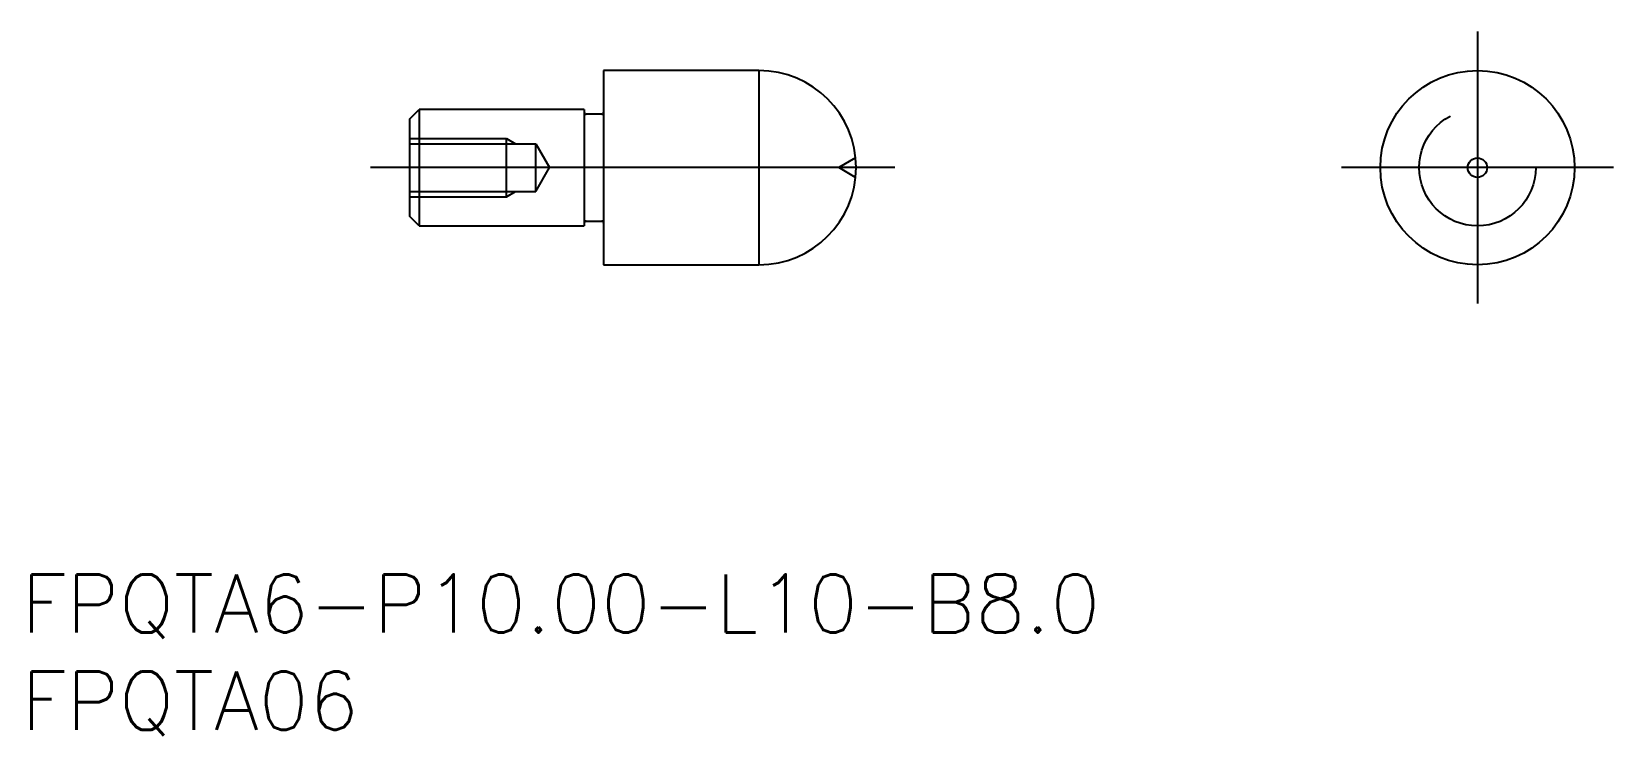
# Model space of a CAD drawing. Extents: x -74.5 to 7, y -29.2 to 7.
import ezdxf

# ---------------------------------------------------------------- set-up
doc = ezdxf.new("R2010")
doc.units = 0
doc.linetypes.add('CENTER', pattern=[50.8, 31.75, -6.35, 6.35, -6.35])
doc.linetypes.add('DASHED', pattern=[19.05, 12.7, -6.35])
doc.layers.get('0').update_dxf_attribs({"linetype": 'CONTINUOUS'})
doc.layers.add('CENTER', color=1, linetype='CENTER')
doc.styles.get("Standard").update_dxf_attribs({"font": 'txt.shx', "height": 3, "bigfont": 'bigfont.shx'})

msp = doc.modelspace()

# ---------------------------------------------------------------- linework, layer by layer
at = {"color": 7, "linetype": 'CONTINUOUS'}
for p, q in [((-45, 5), (-45, -5)), ((-37, 5), (-45, 5)), ((-37, 5), (-37, -5)), ((-55, 2.5), (-54.5, 3)), ((-55, 2.5), (-55, -2.5)), ((-46, 3), (-54.5, 3)), ((-54.5, 3), (-54.5, -3)), ((-46, 3), (-46, -3)), ((-45.1, 2.75), (-45.9, 2.75)), ((-54.5, -3), (-55, -2.5)), ((-54.5, -3), (-46, -3)), ((-45.9, -2.75), (-45.1, -2.75)), ((-45, -5), (-37, -5))]:
    msp.add_line(p, q, dxfattribs=at)
at = {"color": 3, "linetype": 'DASHED'}
for p, q in [((-55, 1.5), (-50, 1.5)), ((-55, 1.229), (-48.5, 1.229)), ((-50, 1.5), (-49.531, 1.229)), ((-50, -1.5), (-50, 1.5)), ((-48.5, 1.229), (-47.79, 0)), ((-48.5, -1.23), (-48.5, 1.229)), ((-48.5, -1.23), (-47.79, 0)), ((-32.025, 0.5), (-32.891, 0)), ((-32.025, -0.5), (-32.891, 0)), ((-55, -1.23), (-48.5, -1.23)), ((-55, -1.5), (-50, -1.5)), ((-50, -1.5), (-49.531, -1.23))]:
    msp.add_line(p, q, dxfattribs=at)
at = {"color": 7, "linetype": 'CONTINUOUS'}
for radius in [5, 0.5]:
    msp.add_circle((0, 0), radius, dxfattribs=at)
at = {"color": 3, "linetype": 'DASHED'}
msp.add_circle((0, 0), 3, dxfattribs=at)
at = {"color": 7, "linetype": 'CONTINUOUS'}
for centre, radius, start, end in [((-37, 0), 5, 270, 90), ((-45.9, 2.85), 0.1, 180, 270), ((-45.1, 2.85), 0.1, 270, 0), ((-45.9, -2.85), 0.1, 90, 180), ((-45.1, -2.85), 0.1, 0, 90)]:
    msp.add_arc(centre, radius, start, end, dxfattribs=at)
at = {"layer": 'CENTER', "color": 1, "linetype": 'CENTER'}
for p, q in [((0, 7), (0, -7)), ((-30, 0), (-57, 0)), ((7, 0), (-7, 0))]:
    msp.add_line(p, q, dxfattribs=at)

# ---------------------------------------------------------------- texts
at = {"color": 7, "linetype": 'CONTINUOUS'}
for s, p in [('FPQTA6-P10.00-L10-B8.0', (-74.971, -23.937)), ('FPQTA06', (-74.971, -28.937))]:
    msp.add_text(s, height=3, dxfattribs=at).set_placement(p)

doc.saveas('drawing.dxf')
